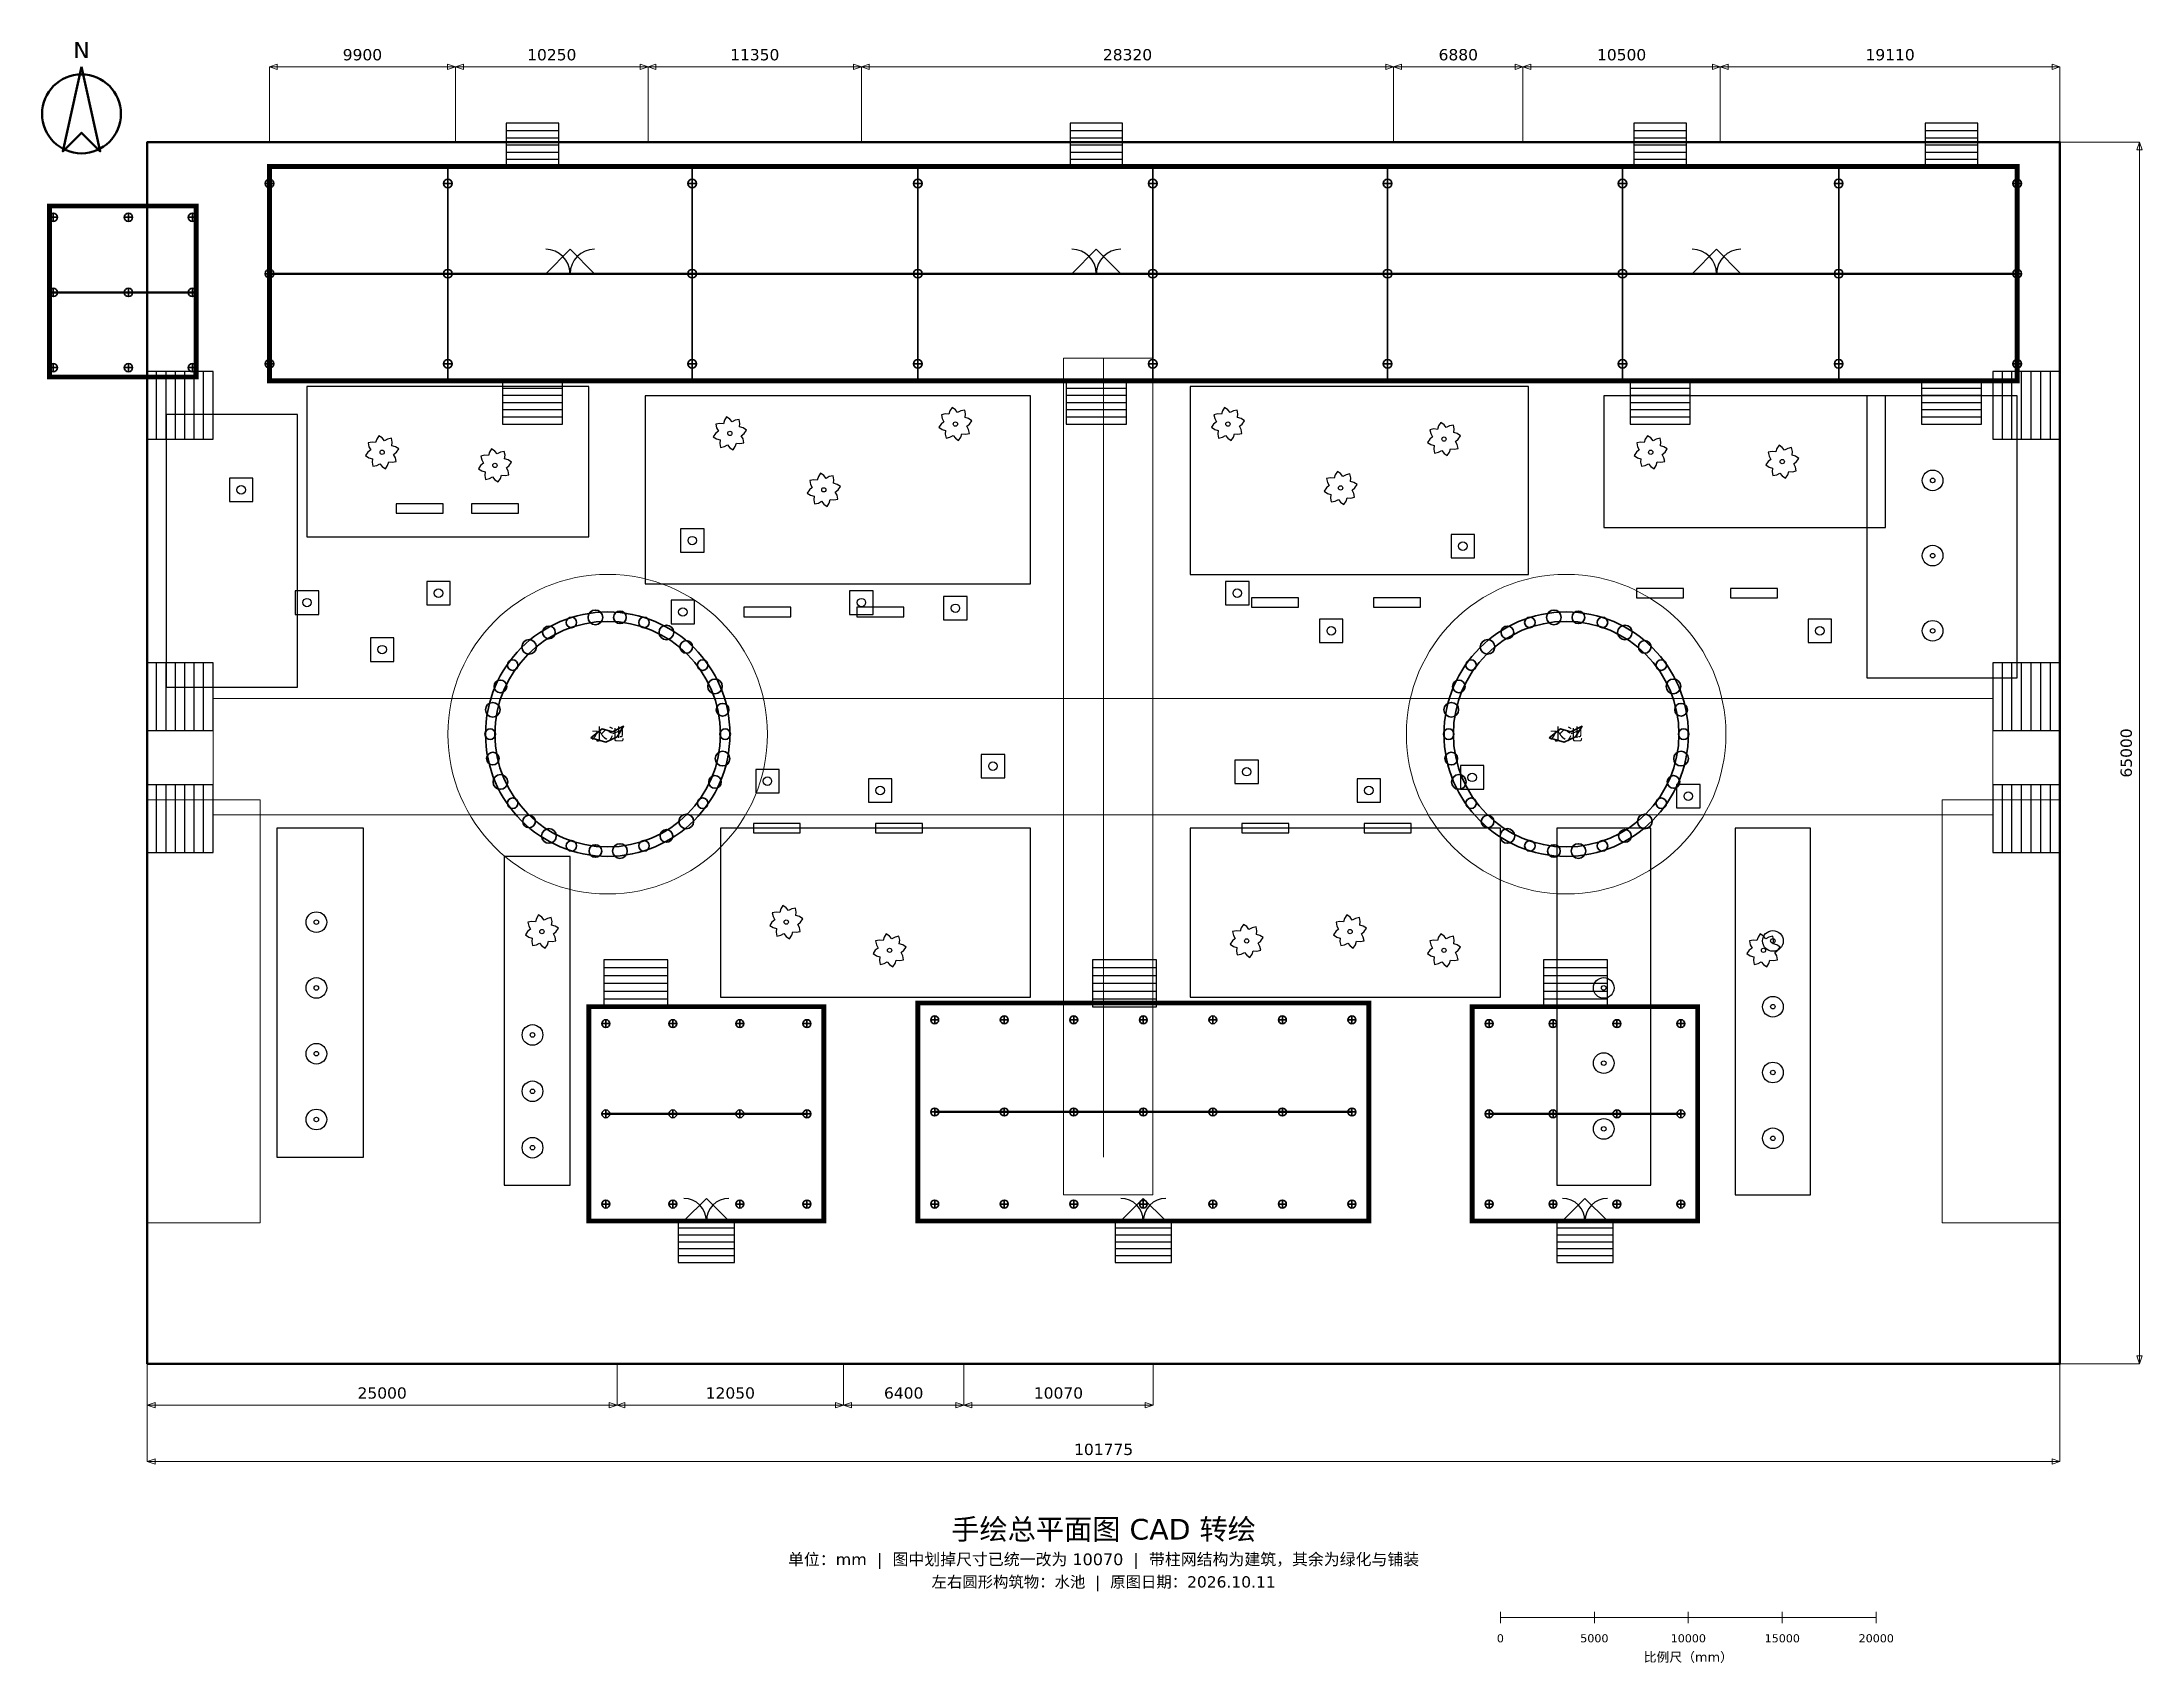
# Model space of a CAD drawing. Header units: millimetres. Extents: x -5600 to 106140, y -15915 to 70325.
import ezdxf
from ezdxf.enums import TextEntityAlignment as Align

# ---------------------------------------------------------------- set-up
doc = ezdxf.new("R2010")
doc.units = ezdxf.units.MM
doc.linetypes.add('DASHED', pattern=[1.524, 1.27, -0.254])
for name, color, linetype, lineweight in [('00_SITE', 7, 'CONTINUOUS', 50), ('A_COLUMN', 2, 'CONTINUOUS', 35), ('A_DOOR', 3, 'CONTINUOUS', 25), ('A_STAIR', 4, 'CONTINUOUS', 25), ('A_WALL', 1, 'CONTINUOUS', 50), ('AXIS', 9, 'DASHED', 18), ('DIMENSION', 7, 'CONTINUOUS', 18), ('L_PAVING', 8, 'CONTINUOUS', 18), ('L_PLANTING', 94, 'CONTINUOUS', 25), ('L_TREE', 3, 'CONTINUOUS', 25), ('L_WATER', 5, 'CONTINUOUS', 35), ('SITE_FURN', 6, 'CONTINUOUS', 25), ('TEXT', 7, 'CONTINUOUS', 18)]:
    doc.layers.add(name, color=color, linetype=linetype, lineweight=lineweight)
doc.styles.get("Standard").update_dxf_attribs({"font": 'DejaVu Sans'})

msp = doc.modelspace()

# ---------------------------------------------------------------- linework, layer by layer
at = {"layer": '00_SITE'}
for points in [[(-3500, 69000), (-4500, 64500), (-3500, 65500), (-2500, 64500)], [(0, 0), (101775, 0), (101775, 65000), (0, 65000)]]:
    msp.add_lwpolyline(points, close=True, dxfattribs=at)
msp.add_circle((-3500, 66500), 2100, dxfattribs=at)
at = {"layer": 'A_COLUMN'}
for p, q in [((6270, 62800), (6730, 62800)), ((6500, 62570), (6500, 63030)), ((15770, 62800), (16230, 62800)), ((16000, 62570), (16000, 63030)), ((28770, 62800), (29230, 62800)), ((29000, 62570), (29000, 63030)), ((40770, 62800), (41230, 62800)), ((41000, 62570), (41000, 63030)), ((53270, 62800), (53730, 62800)), ((53500, 62570), (53500, 63030)), ((65770, 62800), (66230, 62800)), ((66000, 62570), (66000, 63030)), ((78270, 62800), (78730, 62800)), ((78500, 62570), (78500, 63030)), ((89770, 62800), (90230, 62800)), ((90000, 62570), (90000, 63030)), ((99270, 62800), (99730, 62800)), ((99500, 62570), (99500, 63030)), ((-5220, 61000), (-4780, 61000)), ((-5000, 60780), (-5000, 61220)), ((-1220, 61000), (-780, 61000)), ((-1000, 60780), (-1000, 61220)), ((2180, 61000), (2620, 61000)), ((2400, 60780), (2400, 61220)), ((6500, 57770), (6500, 58230)), ((16000, 57770), (16000, 58230)), ((29000, 57770), (29000, 58230)), ((41000, 57770), (41000, 58230)), ((53500, 57770), (53500, 58230)), ((66000, 57770), (66000, 58230)), ((78500, 57770), (78500, 58230)), ((90000, 57770), (90000, 58230)), ((99500, 57770), (99500, 58230)), ((-5220, 57000), (-4780, 57000)), ((-5000, 56780), (-5000, 57220)), ((-1220, 57000), (-780, 57000)), ((-1000, 56780), (-1000, 57220)), ((2180, 57000), (2620, 57000)), ((2400, 56780), (2400, 57220)), ((6270, 58000), (6730, 58000)), ((15770, 58000), (16230, 58000)), ((28770, 58000), (29230, 58000)), ((40770, 58000), (41230, 58000)), ((53270, 58000), (53730, 58000)), ((65770, 58000), (66230, 58000)), ((78270, 58000), (78730, 58000)), ((89770, 58000), (90230, 58000)), ((99270, 58000), (99730, 58000)), ((-5220, 53000), (-4780, 53000)), ((-5000, 52780), (-5000, 53220)), ((-1220, 53000), (-780, 53000)), ((-1000, 52780), (-1000, 53220)), ((2180, 53000), (2620, 53000)), ((2400, 52780), (2400, 53220)), ((6270, 53200), (6730, 53200)), ((6500, 52970), (6500, 53430)), ((15770, 53200), (16230, 53200)), ((16000, 52970), (16000, 53430)), ((28770, 53200), (29230, 53200)), ((29000, 52970), (29000, 53430)), ((40770, 53200), (41230, 53200)), ((41000, 52970), (41000, 53430)), ((53270, 53200), (53730, 53200)), ((53500, 52970), (53500, 53430)), ((65770, 53200), (66230, 53200)), ((66000, 52970), (66000, 53430)), ((78270, 53200), (78730, 53200)), ((78500, 52970), (78500, 53430)), ((89770, 53200), (90230, 53200)), ((90000, 52970), (90000, 53430)), ((99270, 53200), (99730, 53200)), ((99500, 52970), (99500, 53430)), ((24190, 18100), (24610, 18100)), ((24400, 17890), (24400, 18310)), ((27757, 18100), (28177, 18100)), ((27967, 17890), (27967, 18310)), ((31323, 18100), (31743, 18100)), ((31533, 17890), (31533, 18310)), ((34890, 18100), (35310, 18100)), ((35100, 17890), (35100, 18310)), ((41690, 18300), (42110, 18300)), ((41900, 18090), (41900, 18510)), ((45390, 18300), (45810, 18300)), ((45600, 18090), (45600, 18510)), ((49090, 18300), (49510, 18300)), ((49300, 18090), (49300, 18510)), ((52790, 18300), (53210, 18300)), ((53000, 18090), (53000, 18510)), ((56490, 18300), (56910, 18300)), ((56700, 18090), (56700, 18510)), ((60190, 18300), (60610, 18300)), ((60400, 18090), (60400, 18510)), ((63890, 18300), (64310, 18300)), ((64100, 18090), (64100, 18510)), ((71190, 18100), (71610, 18100)), ((71400, 17890), (71400, 18310)), ((74590, 18100), (75010, 18100)), ((74800, 17890), (74800, 18310)), ((77990, 18100), (78410, 18100)), ((78200, 17890), (78200, 18310)), ((81390, 18100), (81810, 18100)), ((81600, 17890), (81600, 18310)), ((24400, 13090), (24400, 13510)), ((27967, 13090), (27967, 13510)), ((31533, 13090), (31533, 13510)), ((35100, 13090), (35100, 13510)), ((41900, 13190), (41900, 13610)), ((45600, 13190), (45600, 13610)), ((49300, 13190), (49300, 13610)), ((53000, 13190), (53000, 13610)), ((56700, 13190), (56700, 13610)), ((60400, 13190), (60400, 13610)), ((64100, 13190), (64100, 13610)), ((71400, 13090), (71400, 13510)), ((74800, 13090), (74800, 13510)), ((78200, 13090), (78200, 13510)), ((81600, 13090), (81600, 13510)), ((24190, 13300), (24610, 13300)), ((27757, 13300), (28177, 13300)), ((31323, 13300), (31743, 13300)), ((34890, 13300), (35310, 13300)), ((41690, 13400), (42110, 13400)), ((45390, 13400), (45810, 13400)), ((49090, 13400), (49510, 13400)), ((52790, 13400), (53210, 13400)), ((56490, 13400), (56910, 13400)), ((60190, 13400), (60610, 13400)), ((63890, 13400), (64310, 13400)), ((71190, 13300), (71610, 13300)), ((74590, 13300), (75010, 13300)), ((77990, 13300), (78410, 13300)), ((81390, 13300), (81810, 13300)), ((24190, 8500), (24610, 8500)), ((24400, 8290), (24400, 8710)), ((27757, 8500), (28177, 8500)), ((27967, 8290), (27967, 8710)), ((31323, 8500), (31743, 8500)), ((31533, 8290), (31533, 8710)), ((34890, 8500), (35310, 8500)), ((35100, 8290), (35100, 8710)), ((41690, 8500), (42110, 8500)), ((41900, 8290), (41900, 8710)), ((45390, 8500), (45810, 8500)), ((45600, 8290), (45600, 8710)), ((49090, 8500), (49510, 8500)), ((49300, 8290), (49300, 8710)), ((52790, 8500), (53210, 8500)), ((53000, 8290), (53000, 8710)), ((56490, 8500), (56910, 8500)), ((56700, 8290), (56700, 8710)), ((60190, 8500), (60610, 8500)), ((60400, 8290), (60400, 8710)), ((63890, 8500), (64310, 8500)), ((64100, 8290), (64100, 8710)), ((71190, 8500), (71610, 8500)), ((71400, 8290), (71400, 8710)), ((74590, 8500), (75010, 8500)), ((74800, 8290), (74800, 8710)), ((77990, 8500), (78410, 8500)), ((78200, 8290), (78200, 8710)), ((81390, 8500), (81810, 8500)), ((81600, 8290), (81600, 8710))]:
    msp.add_line(p, q, dxfattribs=at)
for centre, radius in [((6500, 62800), 230), ((16000, 62800), 230), ((29000, 62800), 230), ((41000, 62800), 230), ((53500, 62800), 230), ((66000, 62800), 230), ((78500, 62800), 230), ((90000, 62800), 230), ((99500, 62800), 230), ((-5000, 61000), 220), ((-1000, 61000), 220), ((2400, 61000), 220), ((6500, 58000), 230), ((16000, 58000), 230), ((29000, 58000), 230), ((41000, 58000), 230), ((53500, 58000), 230), ((66000, 58000), 230), ((78500, 58000), 230), ((90000, 58000), 230), ((99500, 58000), 230), ((-5000, 57000), 220), ((-1000, 57000), 220), ((2400, 57000), 220), ((-5000, 53000), 220), ((-1000, 53000), 220), ((2400, 53000), 220), ((6500, 53200), 230), ((16000, 53200), 230), ((29000, 53200), 230), ((41000, 53200), 230), ((53500, 53200), 230), ((66000, 53200), 230), ((78500, 53200), 230), ((90000, 53200), 230), ((99500, 53200), 230), ((24400, 18100), 210), ((27967, 18100), 210), ((31533, 18100), 210), ((35100, 18100), 210), ((41900, 18300), 210), ((45600, 18300), 210), ((49300, 18300), 210), ((53000, 18300), 210), ((56700, 18300), 210), ((60400, 18300), 210), ((64100, 18300), 210), ((71400, 18100), 210), ((74800, 18100), 210), ((78200, 18100), 210), ((81600, 18100), 210), ((24400, 13300), 210), ((27967, 13300), 210), ((31533, 13300), 210), ((35100, 13300), 210), ((41900, 13400), 210), ((45600, 13400), 210), ((49300, 13400), 210), ((53000, 13400), 210), ((56700, 13400), 210), ((60400, 13400), 210), ((64100, 13400), 210), ((71400, 13300), 210), ((74800, 13300), 210), ((78200, 13300), 210), ((81600, 13300), 210), ((24400, 8500), 210), ((27967, 8500), 210), ((31533, 8500), 210), ((35100, 8500), 210), ((41900, 8500), 210), ((45600, 8500), 210), ((49300, 8500), 210), ((53000, 8500), 210), ((56700, 8500), 210), ((60400, 8500), 210), ((64100, 8500), 210), ((71400, 8500), 210), ((74800, 8500), 210), ((78200, 8500), 210), ((81600, 8500), 210)]:
    msp.add_circle(centre, radius, dxfattribs=at)
at = {"layer": 'A_DOOR'}
for p, q in [((21200, 58000), (22500, 59300)), ((23800, 58000), (22500, 59300)), ((49200, 58000), (50500, 59300)), ((51800, 58000), (50500, 59300)), ((82200, 58000), (83500, 59300)), ((84800, 58000), (83500, 59300)), ((28550, 7600), (29750, 8800)), ((30950, 7600), (29750, 8800)), ((51800, 7600), (53000, 8800)), ((54200, 7600), (53000, 8800)), ((75300, 7600), (76500, 8800)), ((77700, 7600), (76500, 8800))]:
    msp.add_line(p, q, dxfattribs=at)
for centre, radius, start, end in [((21200, 58000), 1300, 0, 90), ((23800, 58000), 1300, 90, 180), ((49200, 58000), 1300, 0, 90), ((51800, 58000), 1300, 90, 180), ((82200, 58000), 1300, 0, 90), ((84800, 58000), 1300, 90, 180), ((28550, 7600), 1200, 0, 90), ((30950, 7600), 1200, 90, 180), ((51800, 7600), 1200, 0, 90), ((54200, 7600), 1200, 90, 180), ((75300, 7600), 1200, 0, 90), ((77700, 7600), 1200, 90, 180)]:
    msp.add_arc(centre, radius, start, end, dxfattribs=at)
at = {"layer": 'A_STAIR'}
for p, q in [((19100, 65617), (21900, 65617)), ((19100, 65233), (21900, 65233)), ((19100, 64850), (21900, 64850)), ((49100, 65617), (51900, 65617)), ((49100, 65233), (51900, 65233)), ((49100, 64850), (51900, 64850)), ((79100, 65617), (81900, 65617)), ((79100, 65233), (81900, 65233)), ((79100, 64850), (81900, 64850)), ((94600, 65617), (97400, 65617)), ((94600, 65233), (97400, 65233)), ((94600, 64850), (97400, 64850)), ((19100, 64467), (21900, 64467)), ((19100, 64083), (21900, 64083)), ((49100, 64467), (51900, 64467)), ((49100, 64083), (51900, 64083)), ((79100, 64467), (81900, 64467)), ((79100, 64083), (81900, 64083)), ((94600, 64467), (97400, 64467)), ((94600, 64083), (97400, 64083)), ((500, 49200), (500, 52800)), ((1000, 49200), (1000, 52800)), ((1500, 49200), (1500, 52800)), ((2000, 49200), (2000, 52800)), ((2500, 49200), (2500, 52800)), ((3000, 49200), (3000, 52800)), ((98711, 49200), (98711, 52800)), ((99221, 49200), (99221, 52800)), ((99732, 49200), (99732, 52800)), ((100243, 49200), (100243, 52800)), ((100754, 49200), (100754, 52800)), ((101264, 49200), (101264, 52800)), ((18900, 51917), (22100, 51917)), ((18900, 51533), (22100, 51533)), ((48900, 51917), (52100, 51917)), ((48900, 51533), (52100, 51533)), ((78900, 51917), (82100, 51917)), ((78900, 51533), (82100, 51533)), ((94400, 51917), (97600, 51917)), ((94400, 51533), (97600, 51533)), ((18900, 51150), (22100, 51150)), ((18900, 50767), (22100, 50767)), ((18900, 50383), (22100, 50383)), ((48900, 51150), (52100, 51150)), ((48900, 50767), (52100, 50767)), ((48900, 50383), (52100, 50383)), ((78900, 51150), (82100, 51150)), ((78900, 50767), (82100, 50767)), ((78900, 50383), (82100, 50383)), ((94400, 51150), (97600, 51150)), ((94400, 50767), (97600, 50767)), ((94400, 50383), (97600, 50383)), ((500, 33700), (500, 37300)), ((1000, 33700), (1000, 37300)), ((1500, 33700), (1500, 37300)), ((2000, 33700), (2000, 37300)), ((2500, 33700), (2500, 37300)), ((3000, 33700), (3000, 37300)), ((98711, 33700), (98711, 37300)), ((99221, 33700), (99221, 37300)), ((99732, 33700), (99732, 37300)), ((100243, 33700), (100243, 37300)), ((100754, 33700), (100754, 37300)), ((101264, 33700), (101264, 37300)), ((500, 27200), (500, 30800)), ((1000, 27200), (1000, 30800)), ((1500, 27200), (1500, 30800)), ((2000, 27200), (2000, 30800)), ((2500, 27200), (2500, 30800)), ((3000, 27200), (3000, 30800)), ((98711, 27200), (98711, 30800)), ((99221, 27200), (99221, 30800)), ((99732, 27200), (99732, 30800)), ((100243, 27200), (100243, 30800)), ((100754, 27200), (100754, 30800)), ((101264, 27200), (101264, 30800)), ((24300, 21083), (27700, 21083)), ((24300, 20667), (27700, 20667)), ((24300, 20250), (27700, 20250)), ((50300, 21083), (53700, 21083)), ((50300, 20667), (53700, 20667)), ((50300, 20250), (53700, 20250)), ((74300, 21083), (77700, 21083)), ((74300, 20667), (77700, 20667)), ((74300, 20250), (77700, 20250)), ((24300, 19833), (27700, 19833)), ((24300, 19417), (27700, 19417)), ((50300, 19833), (53700, 19833)), ((50300, 19417), (53700, 19417)), ((74300, 19833), (77700, 19833)), ((74300, 19417), (77700, 19417)), ((28250, 7233), (31250, 7233)), ((28250, 6867), (31250, 6867)), ((51500, 7233), (54500, 7233)), ((51500, 6867), (54500, 6867)), ((75000, 7233), (78000, 7233)), ((75000, 6867), (78000, 6867)), ((28250, 6500), (31250, 6500)), ((28250, 6133), (31250, 6133)), ((28250, 5767), (31250, 5767)), ((51500, 6500), (54500, 6500)), ((51500, 6133), (54500, 6133)), ((51500, 5767), (54500, 5767)), ((75000, 6500), (78000, 6500)), ((75000, 6133), (78000, 6133)), ((75000, 5767), (78000, 5767))]:
    msp.add_line(p, q, dxfattribs=at)
for points in [[(19100, 63700), (21900, 63700), (21900, 66000), (19100, 66000)], [(49100, 63700), (51900, 63700), (51900, 66000), (49100, 66000)], [(79100, 63700), (81900, 63700), (81900, 66000), (79100, 66000)], [(94600, 63700), (97400, 63700), (97400, 66000), (94600, 66000)], [(0, 49200), (3500, 49200), (3500, 52800), (0, 52800)], [(98200, 49200), (101775, 49200), (101775, 52800), (98200, 52800)], [(18900, 50000), (22100, 50000), (22100, 52300), (18900, 52300)], [(48900, 50000), (52100, 50000), (52100, 52300), (48900, 52300)], [(78900, 50000), (82100, 50000), (82100, 52300), (78900, 52300)], [(94400, 50000), (97600, 50000), (97600, 52300), (94400, 52300)], [(0, 33700), (3500, 33700), (3500, 37300), (0, 37300)], [(98200, 33700), (101775, 33700), (101775, 37300), (98200, 37300)], [(0, 27200), (3500, 27200), (3500, 30800), (0, 30800)], [(98200, 27200), (101775, 27200), (101775, 30800), (98200, 30800)], [(24300, 19000), (27700, 19000), (27700, 21500), (24300, 21500)], [(50300, 19000), (53700, 19000), (53700, 21500), (50300, 21500)], [(74300, 19000), (77700, 19000), (77700, 21500), (74300, 21500)], [(28250, 5400), (31250, 5400), (31250, 7600), (28250, 7600)], [(51500, 5400), (54500, 5400), (54500, 7600), (51500, 7600)], [(75000, 5400), (78000, 5400), (78000, 7600), (75000, 7600)]]:
    msp.add_lwpolyline(points, close=True, dxfattribs=at)
at = {"layer": 'A_WALL', "lineweight": 35}
for p, q in [((16000, 52300), (16000, 63700)), ((29000, 52300), (29000, 63700)), ((41000, 52300), (41000, 63700)), ((53500, 52300), (53500, 63700)), ((66000, 52300), (66000, 63700)), ((78500, 52300), (78500, 63700)), ((90000, 52300), (90000, 63700))]:
    msp.add_line(p, q, dxfattribs=at)
at = {"layer": 'A_WALL'}
for p, q in [((-5200, 57000), (2600, 57000)), ((24400, 13300), (35100, 13300)), ((41900, 13400), (64100, 13400)), ((71400, 13300), (81600, 13300))]:
    msp.add_line(p, q, dxfattribs=at)
at = {"layer": 'A_WALL', "lineweight": 50}
msp.add_line((6500, 58000), (99500, 58000), dxfattribs=at)
at = {"layer": 'A_WALL', "const_width": 260}
for points in [[(6500, 52300), (99500, 52300), (99500, 63700), (6500, 63700)], [(-5200, 52500), (2600, 52500), (2600, 61600), (-5200, 61600)], [(23500, 7600), (36000, 7600), (36000, 19000), (23500, 19000)], [(41000, 7600), (65000, 7600), (65000, 19200), (41000, 19200)], [(70500, 7600), (82500, 7600), (82500, 19000), (70500, 19000)]]:
    msp.add_lwpolyline(points, close=True, dxfattribs=at)
at = {"layer": 'AXIS'}
msp.add_line((50888, 11000), (50888, 53500), dxfattribs=at)
at = {"layer": 'DIMENSION'}
for p, q in [((6500, 65000), (6500, 69000)), ((6500, 69000), (16400, 69000)), ((16400, 65000), (16400, 69000)), ((16400, 65000), (16400, 69000)), ((16400, 69000), (26650, 69000)), ((26650, 65000), (26650, 69000)), ((26650, 65000), (26650, 69000)), ((26650, 69000), (38000, 69000)), ((38000, 65000), (38000, 69000)), ((38000, 65000), (38000, 69000)), ((38000, 69000), (66320, 69000)), ((66320, 65000), (66320, 69000)), ((66320, 65000), (66320, 69000)), ((66320, 69000), (73200, 69000)), ((73200, 65000), (73200, 69000)), ((73200, 65000), (73200, 69000)), ((73200, 69000), (83700, 69000)), ((83700, 65000), (83700, 69000)), ((83700, 65000), (83700, 69000)), ((83700, 69000), (101775, 69000)), ((101775, 65000), (101775, 69000)), ((101775, 65000), (106000, 65000)), ((106000, 0), (106000, 65000)), ((0, 0), (0, -5200)), ((0, 0), (0, -2200)), ((25000, 0), (25000, -2200)), ((25000, 0), (25000, -2200)), ((37050, 0), (37050, -2200)), ((37050, 0), (37050, -2200)), ((43450, 0), (43450, -2200)), ((43450, 0), (43450, -2200)), ((53520, 0), (53520, -2200)), ((101775, 0), (101775, -5200)), ((101775, 0), (106000, 0)), ((0, -2200), (25000, -2200)), ((25000, -2200), (37050, -2200)), ((37050, -2200), (43450, -2200)), ((43450, -2200), (53520, -2200)), ((0, -5200), (101775, -5200)), ((72000, -13800), (72000, -13200)), ((77000, -13800), (77000, -13200)), ((82000, -13800), (82000, -13200)), ((87000, -13800), (87000, -13200)), ((92000, -13800), (92000, -13200)), ((72000, -13500), (92000, -13500))]:
    msp.add_line(p, q, dxfattribs=at)
for points in [[(6500, 69000), (6920, 69140), (6920, 68860)], [(16400, 69000), (15980, 69140), (15980, 68860)], [(16400, 69000), (16820, 69140), (16820, 68860)], [(26650, 69000), (26230, 69140), (26230, 68860)], [(26650, 69000), (27070, 69140), (27070, 68860)], [(38000, 69000), (37580, 69140), (37580, 68860)], [(38000, 69000), (38420, 69140), (38420, 68860)], [(66320, 69000), (65900, 69140), (65900, 68860)], [(66320, 69000), (66740, 69140), (66740, 68860)], [(73200, 69000), (72780, 69140), (72780, 68860)], [(73200, 69000), (73620, 69140), (73620, 68860)], [(83700, 69000), (83280, 69140), (83280, 68860)], [(83700, 69000), (84120, 69140), (84120, 68860)], [(101775, 69000), (101355, 69140), (101355, 68860)], [(106000, 65000), (106140, 64580), (105860, 64580)], [(106000, 0), (106140, 420), (105860, 420)], [(0, -2200), (420, -2060), (420, -2340)], [(25000, -2200), (24580, -2060), (24580, -2340)], [(25000, -2200), (25420, -2060), (25420, -2340)], [(37050, -2200), (36630, -2060), (36630, -2340)], [(37050, -2200), (37470, -2060), (37470, -2340)], [(43450, -2200), (43030, -2060), (43030, -2340)], [(43450, -2200), (43870, -2060), (43870, -2340)], [(53520, -2200), (53100, -2060), (53100, -2340)], [(0, -5200), (420, -5060), (420, -5340)], [(101775, -5200), (101355, -5060), (101355, -5340)]]:
    msp.add_lwpolyline(points, close=True, dxfattribs=at)
at = {"layer": 'L_PAVING'}
for points in [[(48750, 9000), (53500, 9000), (53500, 53500), (48750, 53500)], [(3500, 29200), (98200, 29200), (98200, 35400), (3500, 35400)], [(0, 7500), (6000, 7500), (6000, 30000), (0, 30000)], [(95500, 7500), (101775, 7500), (101775, 30000), (95500, 30000)]]:
    msp.add_lwpolyline(points, close=True, dxfattribs=at)
for centre in [(24500, 33500), (75500, 33500)]:
    msp.add_circle(centre, 8500, dxfattribs=at)
at = {"layer": 'L_PLANTING'}
for points in [[(8500, 44000), (23500, 44000), (23500, 52000), (8500, 52000)], [(26500, 41500), (47000, 41500), (47000, 51500), (26500, 51500)], [(55500, 42000), (73500, 42000), (73500, 52000), (55500, 52000)], [(77500, 44500), (92500, 44500), (92500, 51500), (77500, 51500)], [(91500, 36500), (99500, 36500), (99500, 51500), (91500, 51500)], [(1000, 36000), (8000, 36000), (8000, 50500), (1000, 50500)], [(6900, 11000), (11500, 11000), (11500, 28500), (6900, 28500)], [(30500, 19500), (47000, 19500), (47000, 28500), (30500, 28500)], [(55500, 19500), (72000, 19500), (72000, 28500), (55500, 28500)], [(75000, 9500), (80000, 9500), (80000, 28500), (75000, 28500)], [(84500, 9000), (88500, 9000), (88500, 28500), (84500, 28500)], [(19000, 9500), (22500, 9500), (22500, 27000), (19000, 27000)]]:
    msp.add_lwpolyline(points, close=True, dxfattribs=at)
at = {"layer": 'L_TREE'}
for points in [[(31760, 49500), (31880, 49675), (31702, 49791), (31518, 49846), (31537, 50037), (31498, 50246), (31291, 50202), (31122, 50111), (31000, 50260), (30825, 50380), (30709, 50202), (30654, 50018), (30463, 50037), (30254, 49998), (30298, 49791), (30389, 49622), (30240, 49500), (30120, 49325), (30298, 49209), (30482, 49154), (30463, 48963), (30502, 48754), (30709, 48798), (30878, 48889), (31000, 48740), (31175, 48620), (31291, 48798), (31346, 48982), (31537, 48963), (31746, 49002), (31702, 49209), (31611, 49378)], [(43760, 50000), (43880, 50175), (43702, 50291), (43518, 50346), (43537, 50537), (43498, 50746), (43291, 50702), (43122, 50611), (43000, 50760), (42825, 50880), (42709, 50702), (42654, 50518), (42463, 50537), (42254, 50498), (42298, 50291), (42389, 50122), (42240, 50000), (42120, 49825), (42298, 49709), (42482, 49654), (42463, 49463), (42502, 49254), (42709, 49298), (42878, 49389), (43000, 49240), (43175, 49120), (43291, 49298), (43346, 49482), (43537, 49463), (43746, 49502), (43702, 49709), (43611, 49878)], [(58260, 50000), (58380, 50175), (58202, 50291), (58018, 50346), (58037, 50537), (57998, 50746), (57791, 50702), (57622, 50611), (57500, 50760), (57325, 50880), (57209, 50702), (57154, 50518), (56963, 50537), (56754, 50498), (56798, 50291), (56889, 50122), (56740, 50000), (56620, 49825), (56798, 49709), (56982, 49654), (56963, 49463), (57002, 49254), (57209, 49298), (57378, 49389), (57500, 49240), (57675, 49120), (57791, 49298), (57846, 49482), (58037, 49463), (58246, 49502), (58202, 49709), (58111, 49878)], [(13260, 48500), (13380, 48675), (13202, 48791), (13018, 48846), (13037, 49037), (12998, 49246), (12791, 49202), (12622, 49111), (12500, 49260), (12325, 49380), (12209, 49202), (12154, 49018), (11963, 49037), (11754, 48998), (11798, 48791), (11889, 48622), (11740, 48500), (11620, 48325), (11798, 48209), (11982, 48154), (11963, 47963), (12002, 47754), (12209, 47798), (12378, 47889), (12500, 47740), (12675, 47620), (12791, 47798), (12846, 47982), (13037, 47963), (13246, 48002), (13202, 48209), (13111, 48378)], [(69760, 49200), (69880, 49375), (69702, 49491), (69518, 49546), (69537, 49737), (69498, 49946), (69291, 49902), (69122, 49811), (69000, 49960), (68825, 50080), (68709, 49902), (68654, 49718), (68463, 49737), (68254, 49698), (68298, 49491), (68389, 49322), (68240, 49200), (68120, 49025), (68298, 48909), (68482, 48854), (68463, 48663), (68502, 48454), (68709, 48498), (68878, 48589), (69000, 48440), (69175, 48320), (69291, 48498), (69346, 48682), (69537, 48663), (69746, 48702), (69702, 48909), (69611, 49078)], [(80760, 48500), (80880, 48675), (80702, 48791), (80518, 48846), (80537, 49037), (80498, 49246), (80291, 49202), (80122, 49111), (80000, 49260), (79825, 49380), (79709, 49202), (79654, 49018), (79463, 49037), (79254, 48998), (79298, 48791), (79389, 48622), (79240, 48500), (79120, 48325), (79298, 48209), (79482, 48154), (79463, 47963), (79502, 47754), (79709, 47798), (79878, 47889), (80000, 47740), (80175, 47620), (80291, 47798), (80346, 47982), (80537, 47963), (80746, 48002), (80702, 48209), (80611, 48378)], [(19260, 47800), (19380, 47975), (19202, 48091), (19018, 48146), (19037, 48337), (18998, 48546), (18791, 48502), (18622, 48411), (18500, 48560), (18325, 48680), (18209, 48502), (18154, 48318), (17963, 48337), (17754, 48298), (17798, 48091), (17889, 47922), (17740, 47800), (17620, 47625), (17798, 47509), (17982, 47454), (17963, 47263), (18002, 47054), (18209, 47098), (18378, 47189), (18500, 47040), (18675, 46920), (18791, 47098), (18846, 47282), (19037, 47263), (19246, 47302), (19202, 47509), (19111, 47678)], [(87760, 48000), (87880, 48175), (87702, 48291), (87518, 48346), (87537, 48537), (87498, 48746), (87291, 48702), (87122, 48611), (87000, 48760), (86825, 48880), (86709, 48702), (86654, 48518), (86463, 48537), (86254, 48498), (86298, 48291), (86389, 48122), (86240, 48000), (86120, 47825), (86298, 47709), (86482, 47654), (86463, 47463), (86502, 47254), (86709, 47298), (86878, 47389), (87000, 47240), (87175, 47120), (87291, 47298), (87346, 47482), (87537, 47463), (87746, 47502), (87702, 47709), (87611, 47878)], [(36760, 46500), (36880, 46675), (36702, 46791), (36518, 46846), (36537, 47037), (36498, 47246), (36291, 47202), (36122, 47111), (36000, 47260), (35825, 47380), (35709, 47202), (35654, 47018), (35463, 47037), (35254, 46998), (35298, 46791), (35389, 46622), (35240, 46500), (35120, 46325), (35298, 46209), (35482, 46154), (35463, 45963), (35502, 45754), (35709, 45798), (35878, 45889), (36000, 45740), (36175, 45620), (36291, 45798), (36346, 45982), (36537, 45963), (36746, 46002), (36702, 46209), (36611, 46378)], [(64260, 46600), (64380, 46775), (64202, 46891), (64018, 46946), (64037, 47137), (63998, 47346), (63791, 47302), (63622, 47211), (63500, 47360), (63325, 47480), (63209, 47302), (63154, 47118), (62963, 47137), (62754, 47098), (62798, 46891), (62889, 46722), (62740, 46600), (62620, 46425), (62798, 46309), (62982, 46254), (62963, 46063), (63002, 45854), (63209, 45898), (63378, 45989), (63500, 45840), (63675, 45720), (63791, 45898), (63846, 46082), (64037, 46063), (64246, 46102), (64202, 46309), (64111, 46478)], [(21760, 23000), (21880, 23175), (21702, 23291), (21518, 23346), (21537, 23537), (21498, 23746), (21291, 23702), (21122, 23611), (21000, 23760), (20825, 23880), (20709, 23702), (20654, 23518), (20463, 23537), (20254, 23498), (20298, 23291), (20389, 23122), (20240, 23000), (20120, 22825), (20298, 22709), (20482, 22654), (20463, 22463), (20502, 22254), (20709, 22298), (20878, 22389), (21000, 22240), (21175, 22120), (21291, 22298), (21346, 22482), (21537, 22463), (21746, 22502), (21702, 22709), (21611, 22878)], [(34760, 23500), (34880, 23675), (34702, 23791), (34518, 23846), (34537, 24037), (34498, 24246), (34291, 24202), (34122, 24111), (34000, 24260), (33825, 24380), (33709, 24202), (33654, 24018), (33463, 24037), (33254, 23998), (33298, 23791), (33389, 23622), (33240, 23500), (33120, 23325), (33298, 23209), (33482, 23154), (33463, 22963), (33502, 22754), (33709, 22798), (33878, 22889), (34000, 22740), (34175, 22620), (34291, 22798), (34346, 22982), (34537, 22963), (34746, 23002), (34702, 23209), (34611, 23378)], [(64760, 23000), (64880, 23175), (64702, 23291), (64518, 23346), (64537, 23537), (64498, 23746), (64291, 23702), (64122, 23611), (64000, 23760), (63825, 23880), (63709, 23702), (63654, 23518), (63463, 23537), (63254, 23498), (63298, 23291), (63389, 23122), (63240, 23000), (63120, 22825), (63298, 22709), (63482, 22654), (63463, 22463), (63502, 22254), (63709, 22298), (63878, 22389), (64000, 22240), (64175, 22120), (64291, 22298), (64346, 22482), (64537, 22463), (64746, 22502), (64702, 22709), (64611, 22878)], [(40260, 22000), (40380, 22175), (40202, 22291), (40018, 22346), (40037, 22537), (39998, 22746), (39791, 22702), (39622, 22611), (39500, 22760), (39325, 22880), (39209, 22702), (39154, 22518), (38963, 22537), (38754, 22498), (38798, 22291), (38889, 22122), (38740, 22000), (38620, 21825), (38798, 21709), (38982, 21654), (38963, 21463), (39002, 21254), (39209, 21298), (39378, 21389), (39500, 21240), (39675, 21120), (39791, 21298), (39846, 21482), (40037, 21463), (40246, 21502), (40202, 21709), (40111, 21878)], [(59260, 22500), (59380, 22675), (59202, 22791), (59018, 22846), (59037, 23037), (58998, 23246), (58791, 23202), (58622, 23111), (58500, 23260), (58325, 23380), (58209, 23202), (58154, 23018), (57963, 23037), (57754, 22998), (57798, 22791), (57889, 22622), (57740, 22500), (57620, 22325), (57798, 22209), (57982, 22154), (57963, 21963), (58002, 21754), (58209, 21798), (58378, 21889), (58500, 21740), (58675, 21620), (58791, 21798), (58846, 21982), (59037, 21963), (59246, 22002), (59202, 22209), (59111, 22378)], [(69760, 22000), (69880, 22175), (69702, 22291), (69518, 22346), (69537, 22537), (69498, 22746), (69291, 22702), (69122, 22611), (69000, 22760), (68825, 22880), (68709, 22702), (68654, 22518), (68463, 22537), (68254, 22498), (68298, 22291), (68389, 22122), (68240, 22000), (68120, 21825), (68298, 21709), (68482, 21654), (68463, 21463), (68502, 21254), (68709, 21298), (68878, 21389), (69000, 21240), (69175, 21120), (69291, 21298), (69346, 21482), (69537, 21463), (69746, 21502), (69702, 21709), (69611, 21878)], [(86760, 22000), (86880, 22175), (86702, 22291), (86518, 22346), (86537, 22537), (86498, 22746), (86291, 22702), (86122, 22611), (86000, 22760), (85825, 22880), (85709, 22702), (85654, 22518), (85463, 22537), (85254, 22498), (85298, 22291), (85389, 22122), (85240, 22000), (85120, 21825), (85298, 21709), (85482, 21654), (85463, 21463), (85502, 21254), (85709, 21298), (85878, 21389), (86000, 21240), (86175, 21120), (86291, 21298), (86346, 21482), (86537, 21463), (86746, 21502), (86702, 21709), (86611, 21878)]]:
    msp.add_lwpolyline(points, close=True, dxfattribs=at)
for centre, radius in [((31000, 49500), 114), ((43000, 50000), 114), ((57500, 50000), 114), ((69000, 49200), 114), ((12500, 48500), 114), ((80000, 48500), 114), ((87000, 48000), 114), ((18500, 47800), 114), ((95000, 47000), 550), ((95000, 47000), 121), ((36000, 46500), 114), ((63500, 46600), 114), ((95000, 43000), 550), ((95000, 43000), 121), ((95000, 39000), 550), ((95000, 39000), 121), ((9000, 23500), 550), ((9000, 23500), 121), ((34000, 23500), 114), ((21000, 23000), 114), ((58500, 22500), 114), ((64000, 23000), 114), ((86500, 22500), 550), ((86500, 22500), 121), ((39500, 22000), 114), ((69000, 22000), 114), ((86000, 22000), 114), ((9000, 20000), 550), ((9000, 20000), 121), ((77500, 20000), 550), ((77500, 20000), 121), ((86500, 19000), 550), ((86500, 19000), 121), ((20500, 17500), 550), ((9000, 16500), 550), ((20500, 17500), 121), ((9000, 16500), 121), ((77500, 16000), 550), ((77500, 16000), 121), ((86500, 15500), 550), ((20500, 14500), 550), ((20500, 14500), 121), ((86500, 15500), 121), ((9000, 13000), 550), ((9000, 13000), 121), ((77500, 12500), 550), ((77500, 12500), 121), ((86500, 12000), 550), ((20500, 11500), 550), ((20500, 11500), 121), ((86500, 12000), 121)]:
    msp.add_circle(centre, radius, dxfattribs=at)
at = {"layer": 'L_WATER'}
for points in [[(23600, 33300), (24200, 33780), (24750, 33620), (25350, 33920), (25000, 33350), (24400, 33080)], [(74600, 33300), (75200, 33780), (75750, 33620), (76350, 33920), (76000, 33350), (75400, 33080)]]:
    msp.add_lwpolyline(points, close=True, dxfattribs=at)
for centre, radius in [((24500, 33500), 6500), ((24500, 33500), 6000), ((21375, 38913), 335), ((22569, 39444), 280), ((23847, 39716), 390), ((25153, 39716), 335), ((26431, 39444), 280), ((27625, 38913), 390), ((75500, 33500), 6500), ((75500, 33500), 6000), ((72375, 38913), 335), ((73569, 39444), 280), ((74847, 39716), 390), ((76153, 39716), 335), ((77431, 39444), 280), ((78625, 38913), 390), ((20318, 38145), 390), ((28682, 38145), 335), ((71318, 38145), 390), ((79682, 38145), 335), ((19444, 37174), 280), ((29556, 37174), 280), ((70444, 37174), 280), ((80556, 37174), 280), ((18790, 36042), 335), ((30210, 36042), 390), ((69790, 36042), 335), ((81210, 36042), 390), ((18387, 34799), 390), ((30613, 34799), 335), ((69387, 34799), 390), ((81613, 34799), 335), ((18250, 33500), 280), ((30750, 33500), 280), ((69250, 33500), 280), ((81750, 33500), 280), ((18387, 32201), 335), ((30613, 32201), 390), ((69387, 32201), 335), ((81613, 32201), 390), ((18790, 30958), 390), ((30210, 30958), 335), ((69790, 30958), 390), ((81210, 30958), 335), ((19444, 29826), 280), ((20318, 28855), 335), ((28682, 28855), 390), ((29556, 29826), 280), ((70444, 29826), 280), ((71318, 28855), 335), ((79682, 28855), 390), ((80556, 29826), 280), ((21375, 28087), 390), ((27625, 28087), 335), ((72375, 28087), 390), ((78625, 28087), 335), ((22569, 27556), 280), ((23847, 27284), 335), ((25153, 27284), 390), ((26431, 27556), 280), ((73569, 27556), 280), ((74847, 27284), 335), ((76153, 27284), 390), ((77431, 27556), 280)]:
    msp.add_circle(centre, radius, dxfattribs=at)
at = {"layer": 'SITE_FURN'}
for points in [[(4375, 45875), (5625, 45875), (5625, 47125), (4375, 47125)], [(13250, 45250), (15750, 45250), (15750, 45750), (13250, 45750)], [(17250, 45250), (19750, 45250), (19750, 45750), (17250, 45750)], [(28375, 43175), (29625, 43175), (29625, 44425), (28375, 44425)], [(69375, 42875), (70625, 42875), (70625, 44125), (69375, 44125)], [(14875, 40375), (16125, 40375), (16125, 41625), (14875, 41625)], [(57375, 40375), (58625, 40375), (58625, 41625), (57375, 41625)], [(7875, 39875), (9125, 39875), (9125, 41125), (7875, 41125)], [(27875, 39375), (29125, 39375), (29125, 40625), (27875, 40625)], [(31750, 39750), (34250, 39750), (34250, 40250), (31750, 40250)], [(37375, 39875), (38625, 39875), (38625, 41125), (37375, 41125)], [(37750, 39750), (40250, 39750), (40250, 40250), (37750, 40250)], [(42375, 39575), (43625, 39575), (43625, 40825), (42375, 40825)], [(58750, 40250), (61250, 40250), (61250, 40750), (58750, 40750)], [(65250, 40250), (67750, 40250), (67750, 40750), (65250, 40750)], [(79250, 40750), (81750, 40750), (81750, 41250), (79250, 41250)], [(84250, 40750), (86750, 40750), (86750, 41250), (84250, 41250)], [(62375, 38375), (63625, 38375), (63625, 39625), (62375, 39625)], [(88375, 38375), (89625, 38375), (89625, 39625), (88375, 39625)], [(11875, 37375), (13125, 37375), (13125, 38625), (11875, 38625)], [(44375, 31175), (45625, 31175), (45625, 32425), (44375, 32425)], [(32375, 30375), (33625, 30375), (33625, 31625), (32375, 31625)], [(57875, 30875), (59125, 30875), (59125, 32125), (57875, 32125)], [(69875, 30575), (71125, 30575), (71125, 31825), (69875, 31825)], [(38375, 29875), (39625, 29875), (39625, 31125), (38375, 31125)], [(64375, 29875), (65625, 29875), (65625, 31125), (64375, 31125)], [(81375, 29575), (82625, 29575), (82625, 30825), (81375, 30825)], [(32250, 28250), (34750, 28250), (34750, 28750), (32250, 28750)], [(38750, 28250), (41250, 28250), (41250, 28750), (38750, 28750)], [(58250, 28250), (60750, 28250), (60750, 28750), (58250, 28750)], [(64750, 28250), (67250, 28250), (67250, 28750), (64750, 28750)]]:
    msp.add_lwpolyline(points, close=True, dxfattribs=at)
for centre in [(5000, 46500), (29000, 43800), (70000, 43500), (8500, 40500), (15500, 41000), (38000, 40500), (43000, 40200), (58000, 41000), (28500, 40000), (63000, 39000), (89000, 39000), (12500, 38000), (45000, 31800), (58500, 31500), (70500, 31200), (33000, 31000), (39000, 30500), (65000, 30500), (82000, 30200)]:
    msp.add_circle(centre, 225, dxfattribs=at)

# ---------------------------------------------------------------- texts
at = {"layer": 'DIMENSION'}
for s, height, p in [('9900', 600, (11450, 69650)), ('10250', 600, (21525, 69650)), ('11350', 600, (32325, 69650)), ('28320', 600, (52160, 69650)), ('6880', 600, (69760, 69650)), ('10500', 600, (78450, 69650)), ('19110', 600, (92738, 69650)), ('25000', 600, (12500, -1550)), ('12050', 600, (31025, -1550)), ('6400', 600, (40250, -1550)), ('10070', 600, (48485, -1550)), ('101775', 600, (50888, -4550)), ('0', 430, (72000, -14600)), ('5000', 430, (77000, -14600)), ('10000', 430, (82000, -14600)), ('15000', 430, (87000, -14600)), ('20000', 430, (92000, -14600))]:
    msp.add_text(s, height=height, dxfattribs=at).set_placement(p, align=Align.MIDDLE_CENTER)
msp.add_text('65000', height=600, rotation=90, dxfattribs=at).set_placement((105300, 32500), align=Align.MIDDLE_CENTER)
at = {"layer": 'L_WATER'}
for p in [(24500, 33500), (75500, 33500)]:
    msp.add_text('水池', height=650, dxfattribs=at).set_placement(p, align=Align.MIDDLE_CENTER)
at = {"layer": 'TEXT'}
for s, height, p in [('N', 850, (-3500, 69900)), ('手绘总平面图 CAD 转绘', 1100, (50887, -8800)), ('单位：mm  |  图中划掉尺寸已统一改为 10070  |  带柱网结构为建筑，其余为绿化与铺装', 620, (50887, -10400)), ('左右圆形构筑物：水池  |  原图日期：2026.10.11', 600, (50887, -11600)), ('比例尺（mm）', 500, (82000, -15600))]:
    msp.add_text(s, height=height, dxfattribs=at).set_placement(p, align=Align.MIDDLE_CENTER)

doc.saveas('drawing.dxf')
